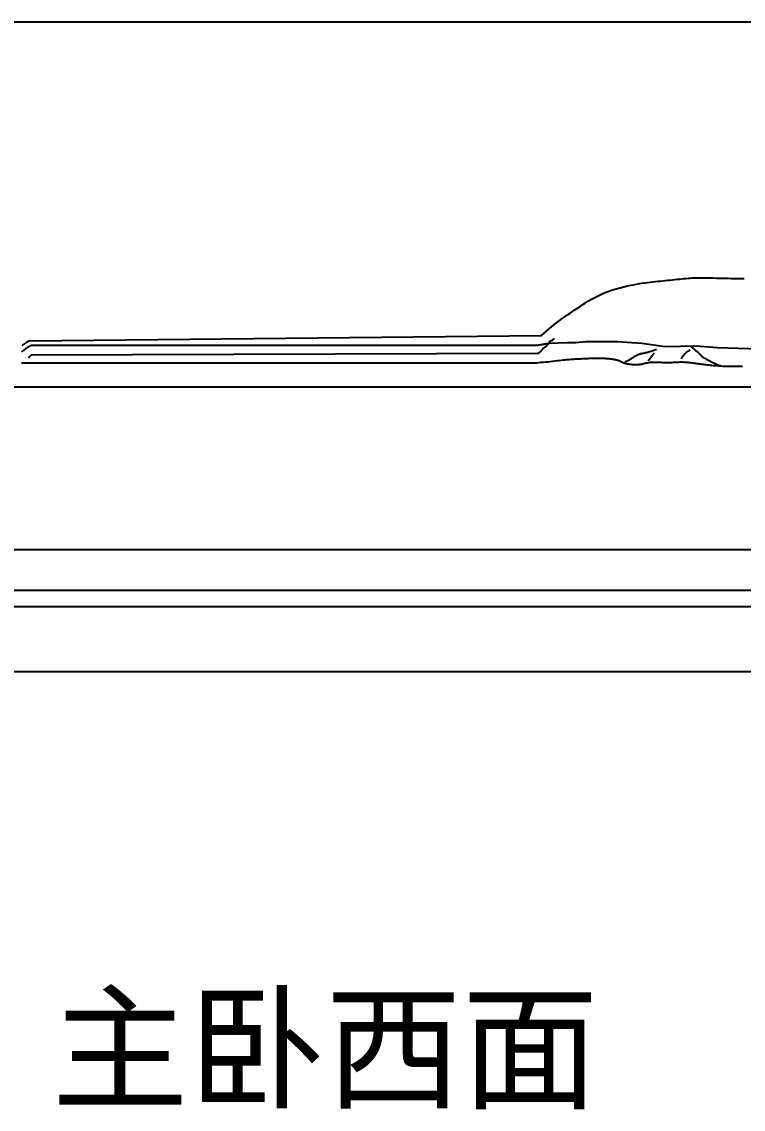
# Model space of a CAD drawing. Header units: millimetres. Extents: x -19825 to 39593, y -31971 to 32026.
# Drawn here: x -7130 to -6411, y -11793 to -10709 of the extents above; entities that cross this region are included whole.
import ezdxf

# ---------------------------------------------------------------- set-up
doc = ezdxf.new("R2010")
doc.units = ezdxf.units.MM
for name, color, linetype in [('blocks', 253, 'Continuous'), ('dim', 7, 'Continuous'), ('wall', 7, 'Continuous')]:
    doc.layers.add(name, color=color, linetype=linetype)
doc.styles.get("Standard").update_dxf_attribs({"font": 'Heiti SC.ttf'})

# ---------------------------------------------------------------- blocks, each defined once
blk = doc.blocks.new('A$C08310152')
at = {"ltscale": 0.4, "transparency": 33554687}
for p, q in [((555, 720), (2555, 720)), ((2010.4, 433.8), (2013.1, 434)), ((2013.1, 434), (2015.7, 434.3)), ((2015.7, 434.3), (2018.4, 434.6)), ((2018.4, 434.6), (2020.9, 434.9)), ((2020.9, 434.9), (2023.4, 435.2)), ((2023.4, 435.2), (2025.9, 435.4)), ((2025.9, 435.4), (2028.3, 435.6)), ((2028.3, 435.6), (2030.6, 435.8)), ((2030.6, 435.8), (2032.8, 436)), ((2032.8, 436), (2035, 436.1)), ((2035, 436.1), (2037.1, 436.2)), ((2037.1, 436.2), (2039.3, 436.3)), ((2039.3, 436.3), (2041.6, 436.3)), ((2041.6, 436.3), (2043.9, 436.3)), ((2043.9, 436.3), (2046.4, 436.3)), ((2046.4, 436.3), (2049.1, 436.3)), ((2049.1, 436.3), (2052, 436.2)), ((2052, 436.2), (2055.2, 436.1)), ((2055.2, 436.1), (2058.7, 436.1)), ((2058.7, 436.1), (2062.4, 436)), ((2062.4, 436), (2066.2, 435.9)), ((2066.2, 435.9), (2070.2, 435.8)), ((2070.2, 435.8), (2074.2, 435.7)), ((2074.2, 435.7), (2078.2, 435.6)), ((2078.2, 435.6), (2082.1, 435.5)), ((2082.1, 435.5), (2085.9, 435.4)), ((2085.9, 435.4), (2089.4, 435.4)), ((2089.4, 435.4), (2092.6, 435.4)), ((1942.5, 421.3), (1946.7, 422.8)), ((1946.7, 422.8), (1950.9, 424.1)), ((1950.9, 424.1), (1955.1, 425.2)), ((1955.1, 425.2), (1959.3, 426.3)), ((1959.3, 426.3), (1963.4, 427.3)), ((1963.4, 427.3), (1967.5, 428.2)), ((1967.5, 428.2), (1971.4, 429)), ((1971.4, 429), (1975.1, 429.7)), ((1975.1, 429.7), (1978.7, 430.3)), ((1978.7, 430.3), (1982.1, 430.8)), ((1982.1, 430.8), (1985.3, 431.2)), ((1985.3, 431.2), (1988.4, 431.6)), ((1988.4, 431.6), (1991.3, 431.9)), ((1991.3, 431.9), (1994.2, 432.2)), ((1994.2, 432.2), (1997, 432.5)), ((1997, 432.5), (1999.7, 432.7)), ((1999.7, 432.7), (2002.4, 433)), ((2002.4, 433), (2005.1, 433.2)), ((2005.1, 433.2), (2007.8, 433.5)), ((2007.8, 433.5), (2010.4, 433.8)), ((1916.9, 408.6), (1920.2, 410.7)), ((1920.2, 410.7), (1923.5, 412.6)), ((1923.5, 412.6), (1927, 414.6)), ((1927, 414.6), (1930.7, 416.4)), ((1930.7, 416.4), (1934.5, 418.2)), ((1934.5, 418.2), (1938.4, 419.8)), ((1938.4, 419.8), (1942.5, 421.3)), ((1899.7, 397), (1902.3, 398.8)), ((1902.3, 398.8), (1905.1, 400.7)), ((1905.1, 400.7), (1907.9, 402.6)), ((1907.9, 402.6), (1910.8, 404.6)), ((1910.8, 404.6), (1913.8, 406.6)), ((1913.8, 406.6), (1916.9, 408.6)), ((1883.7, 385.5), (1887.7, 388.5)), ((1887.7, 388.5), (1891.1, 391.1)), ((1891.1, 391.1), (1894.2, 393.2)), ((1894.2, 393.2), (1897, 395.2)), ((1897, 395.2), (1899.7, 397)), ((1867.9, 372.5), (1874, 377.6)), ((1874, 377.6), (1879.2, 381.9)), ((1879.2, 381.9), (1883.7, 385.5)), ((1293.4, 362), (1292.1, 360.7)), ((1295.3, 363.5), (1293.4, 362)), ((1297.7, 364.9), (1295.3, 363.5)), ((1300.9, 366.5), (1297.7, 364.9)), ((1300.9, 366.5), (1867.9, 372.5)), ((1302.8, 361.5), (1863.3, 361.6)), ((1863.3, 361.6), (1863.9, 361.7)), ((1863.9, 361.7), (1864.5, 361.8)), ((1864.5, 361.8), (1865.1, 361.9)), ((1865.1, 361.9), (1865.8, 362)), ((1865.8, 362), (1866.5, 362.1)), ((1866.5, 362.1), (1867.1, 362.2)), ((1867.1, 362.2), (1867.8, 362.3)), ((1867.8, 362.3), (1868.5, 362.4)), ((1868.5, 362.4), (1869.2, 362.6)), ((1869.2, 362.6), (1869.9, 362.7)), ((1869.9, 362.7), (1870.5, 362.8)), ((1870.5, 362.8), (1871.2, 362.9)), ((1871.2, 362.9), (1871.9, 363.1)), ((1871.9, 363.1), (1872.6, 363.2)), ((1872.6, 363.2), (1873.3, 363.3)), ((1873.3, 363.3), (1874, 363.5)), ((1875.7, 363.1), (1873.8, 361.3)), ((1874, 363.5), (1874.8, 363.6)), ((1874.8, 363.6), (1875.7, 363.7)), ((1875.7, 363.7), (1876.6, 363.8)), ((1876.6, 363.8), (1877.5, 366.4)), ((1876.6, 363.8), (1896.8, 364.7)), ((1877.5, 366.4), (1880.1, 367.2)), ((1880.1, 367.2), (1882.6, 369)), ((1896.8, 364.7), (1906, 364.7)), ((1906, 364.7), (1917, 365.6)), ((1917, 365.6), (1933.5, 365.6)), ((1933.5, 365.6), (1951.9, 365.6)), ((1951.9, 365.6), (1979.4, 363.8)), ((1979.4, 363.8), (2005.2, 360.1)), ((1292.1, 354.3), (1292.9, 355)), ((1292.9, 355), (1293.6, 355.6)), ((1293.6, 355.6), (1294.3, 356.2)), ((1294.3, 356.2), (1295, 356.7)), ((1295, 356.7), (1295.7, 357.2)), ((1295.7, 357.2), (1296.3, 357.7)), ((1296.3, 357.7), (1296.9, 358.2)), ((1296.9, 358.2), (1297.5, 358.6)), ((1297.5, 358.6), (1298, 359)), ((1298, 359), (1298.5, 359.3)), ((1298.5, 359.3), (1299, 359.6)), ((1299, 359.6), (1299.4, 359.9)), ((1299.4, 359.9), (1299.8, 360.2)), ((1299.8, 360.2), (1300.2, 360.4)), ((1300.2, 360.4), (1300.6, 360.7)), ((1300.6, 360.7), (1301, 360.9)), ((1301, 360.9), (1301.4, 361)), ((1302.5, 350.6), (1301, 349)), ((1301.4, 361), (1301.8, 361.2)), ((1301.8, 361.2), (1302.3, 361.4)), ((1302.3, 361.4), (1302.8, 361.5)), ((1864.1, 352.2), (1302.5, 350.6)), ((1865.6, 353.6), (1864.1, 352.2)), ((1867.2, 355.1), (1865.6, 353.6)), ((1868.7, 356.6), (1867.2, 355.1)), ((1870.4, 358.1), (1868.7, 356.6)), ((1872.1, 359.7), (1870.4, 358.1)), ((1873.8, 361.3), (1872.1, 359.7)), ((1971.6, 349.4), (1972.3, 349.8)), ((1972.3, 349.8), (1972.9, 350.2)), ((1972.9, 350.2), (1973.5, 350.6)), ((1973.5, 350.6), (1974.1, 350.9)), ((1974.1, 350.9), (1974.7, 351.2)), ((1974.7, 351.2), (1975.2, 351.4)), ((1975.2, 351.4), (1975.8, 351.7)), ((1975.8, 351.7), (1976.4, 351.8)), ((1976.4, 351.8), (1976.9, 352)), ((1976.9, 352), (1977.5, 352.1)), ((1977.5, 352.1), (1978.1, 352.3)), ((1978.1, 352.3), (1978.8, 352.4)), ((1978.8, 352.4), (1979.4, 352.5)), ((1979.4, 352.5), (1980.1, 352.6)), ((1980.1, 352.6), (1980.9, 352.7)), ((1980.9, 352.7), (1981.6, 352.9)), ((1981.6, 352.9), (1982.5, 353.1)), ((1982.5, 353.1), (1983.4, 353.3)), ((1983.4, 353.3), (1984.3, 353.5)), ((1984.3, 353.5), (1985.4, 353.8)), ((1985.4, 353.8), (1986.7, 354.2)), ((1986.3, 344.4), (1990.7, 350.3)), ((1986.7, 354.2), (1988.1, 354.6)), ((1988.1, 354.6), (1989.6, 355.1)), ((1989.6, 355.1), (1991.4, 355.7)), ((1990.7, 350.3), (1992.9, 353.2)), ((1991.4, 355.7), (1993.3, 356.4)), ((1993.3, 356.4), (1995.5, 357.3)), ((2005.2, 360.1), (2039.2, 361)), ((2024.7, 349.3), (2025.4, 350.3)), ((2025.4, 350.3), (2026.1, 351.2)), ((2026.1, 351.2), (2026.8, 352)), ((2026.8, 352), (2027.5, 352.7)), ((2027.5, 352.7), (2028.4, 353.5)), ((2028.4, 353.5), (2029.6, 354.3)), ((2029.6, 354.3), (2030.9, 355.3)), ((2030.9, 355.3), (2032.6, 356.5)), ((2033.7, 359.8), (2035.8, 358.3)), ((2035.8, 358.3), (2037.6, 356.8)), ((2037.6, 356.8), (2039.1, 355.5)), ((2039.1, 355.5), (2040.5, 354.4)), ((2039.2, 361), (2063, 359.2)), ((2040.5, 354.4), (2041.6, 353.3)), ((2041.6, 353.3), (2042.6, 352.4)), ((2042.6, 352.4), (2043.4, 351.6)), ((2043.4, 351.6), (2044.2, 350.8)), ((2044.2, 350.8), (2044.8, 350.2)), ((2044.8, 350.2), (2045.4, 349.6)), ((2045.4, 349.6), (2046, 349.1)), ((2063, 359.2), (2145.7, 356.4)), ((1291.6, 342.4), (1292.3, 342.2)), ((1292.3, 342.2), (1293.2, 342.1)), ((1293.2, 342.1), (1294.2, 342)), ((1294.2, 342), (1295.3, 341.9)), ((1295.3, 341.9), (1296.5, 341.9)), ((1296.5, 341.9), (1297.9, 341.9)), ((1297.9, 341.9), (1299.4, 342)), ((1299.4, 342), (1301.1, 342.1)), ((1301, 349), (1299.5, 347.3)), ((1301.1, 342.1), (1863, 342.2)), ((1863, 342.2), (1865.1, 342.4)), ((1865.1, 342.4), (1867.3, 342.6)), ((1867.3, 342.6), (1869.7, 342.8)), ((1869.7, 342.8), (1872.3, 343.1)), ((1872.3, 343.1), (1874.9, 343.3)), ((1874.9, 343.3), (1877.5, 343.6)), ((1877.5, 343.6), (1880.1, 343.9)), ((1880.1, 343.9), (1882.8, 344.2)), ((1882.8, 344.2), (1885.3, 344.5)), ((1885.3, 344.5), (1887.7, 344.7)), ((1887.7, 344.7), (1890, 345)), ((1890, 345), (1892.2, 345.2)), ((1892.2, 345.2), (1894.1, 345.4)), ((1894.1, 345.4), (1895.9, 345.6)), ((1895.9, 345.6), (1897.6, 345.7)), ((1897.6, 345.7), (1899.2, 345.8)), ((1899.2, 345.8), (1900.8, 346)), ((1900.8, 346), (1902.3, 346.1)), ((1902.3, 346.1), (1903.8, 346.2)), ((1903.8, 346.2), (1905.2, 346.3)), ((1905.2, 346.3), (1906.7, 346.4)), ((1906.7, 346.4), (1908.3, 346.4)), ((1908.3, 346.4), (1909.8, 346.5)), ((1909.8, 346.5), (1911.4, 346.6)), ((1911.4, 346.6), (1913.1, 346.7)), ((1913.1, 346.7), (1914.7, 346.8)), ((1914.7, 346.8), (1916.4, 346.9)), ((1916.4, 346.9), (1918, 346.9)), ((1918, 346.9), (1919.7, 347)), ((1919.7, 347), (1921.3, 347.1)), ((1921.3, 347.1), (1923, 347.1)), ((1923, 347.1), (1924.5, 347.2)), ((1924.5, 347.2), (1926.1, 347.2)), ((1926.1, 347.2), (1927.6, 347.2)), ((1927.6, 347.2), (1929.1, 347.2)), ((1929.1, 347.2), (1930.6, 347.2)), ((1930.6, 347.2), (1932, 347.2)), ((1932, 347.2), (1933.4, 347.2)), ((1933.4, 347.2), (1934.8, 347.2)), ((1934.8, 347.2), (1936.1, 347.2)), ((1936.1, 347.2), (1937.3, 347.1)), ((1937.3, 347.1), (1938.6, 347.1)), ((1938.6, 347.1), (1939.7, 347)), ((1939.7, 347), (1940.9, 346.9)), ((1940.9, 346.9), (1942, 346.8)), ((1942, 346.8), (1943, 346.8)), ((1943, 346.8), (1944.1, 346.6)), ((1944.1, 346.6), (1945.1, 346.5)), ((1945.1, 346.5), (1946.1, 346.4)), ((1946.1, 346.4), (1947.1, 346.2)), ((1947.1, 346.2), (1948.1, 346)), ((1948.1, 346), (1949, 345.9)), ((1949, 345.9), (1950, 345.6)), ((1950, 345.6), (1950.9, 345.4)), ((1950.9, 345.4), (1951.8, 345.2)), ((1951.8, 345.2), (1952.6, 345)), ((1952.6, 345), (1953.4, 344.7)), ((1953.4, 344.7), (1954.2, 344.5)), ((1954.2, 344.5), (1954.9, 344.2)), ((1954.9, 344.2), (1955.5, 344)), ((1955.5, 344), (1956, 343.8)), ((1956, 343.8), (1956.5, 343.5)), ((1956.5, 343.5), (1956.9, 343.3)), ((1956.9, 343.3), (1957.3, 343.1)), ((1957.3, 343.1), (1957.6, 342.9)), ((1957.6, 342.9), (1957.9, 342.7)), ((1957.9, 342.7), (1958.3, 342.5)), ((1958.3, 342.5), (1958.6, 342.3)), ((1958.6, 342.3), (1959.1, 342.1)), ((1959.1, 342.1), (1959.6, 341.9)), ((1959.6, 341.9), (1960.2, 341.8)), ((1960.2, 341.8), (1960.8, 341.6)), ((1960.6, 343.3), (1961.3, 343.6)), ((1960.8, 341.6), (1961.6, 341.4)), ((1961.3, 343.6), (1962, 343.9)), ((1961.6, 341.4), (1962.5, 341.2)), ((1962, 343.9), (1962.8, 344.2)), ((1962.5, 341.2), (1963.4, 341)), ((1962.8, 344.2), (1963.6, 344.6)), ((1963.4, 341), (1964.4, 340.9)), ((1963.6, 344.6), (1964.5, 345.1)), ((1964.4, 340.9), (1965.4, 340.7)), ((1964.5, 345.1), (1965.4, 345.5)), ((1965.4, 345.5), (1966.2, 346)), ((1965.4, 340.7), (1966.4, 340.6)), ((1966.2, 346), (1967.1, 346.5)), ((1966.4, 340.6), (1967.4, 340.4)), ((1967.1, 346.5), (1967.9, 347)), ((1967.4, 340.4), (1968.4, 340.3)), ((1967.9, 347), (1968.7, 347.5)), ((1968.4, 340.3), (1969.3, 340.2)), ((1968.7, 347.5), (1969.5, 348)), ((1969.3, 340.2), (1970.2, 340.1)), ((1969.5, 348), (1970.2, 348.5)), ((1970.2, 348.5), (1970.9, 349)), ((1970.2, 340.1), (1971.1, 340.1)), ((1970.9, 349), (1971.6, 349.4)), ((1971.1, 340.1), (1971.9, 340)), ((1971.9, 340), (1972.7, 340)), ((1972.7, 340), (1973.5, 340)), ((1973.5, 340), (1974.3, 340.1)), ((1974.3, 340.1), (1975.1, 340.1)), ((1975.1, 340.1), (1975.9, 340.2)), ((1975.9, 340.2), (1976.8, 340.4)), ((1976.8, 340.4), (1977.8, 340.5)), ((1977.8, 340.5), (1978.8, 340.7)), ((1978.8, 340.7), (1979.8, 341)), ((1979.8, 341), (1980.9, 341.2)), ((1980.9, 341.2), (1982.1, 341.5)), ((1982.1, 341.5), (1983.4, 341.7)), ((1983.4, 341.7), (1984.7, 342)), ((1984.7, 342), (1986, 342.2)), ((1986, 342.2), (1987.5, 342.4)), ((1987.5, 342.4), (1988.9, 342.6)), ((1988.9, 342.6), (1990.5, 342.7)), ((1990.5, 342.7), (1992.1, 342.7)), ((1992.1, 342.7), (1993.7, 342.8)), ((1993.7, 342.8), (1995.4, 342.7)), ((1995.4, 342.7), (1997.1, 342.7)), ((1997.1, 342.7), (1998.8, 342.6)), ((1998.8, 342.6), (2000.5, 342.6)), ((2000.5, 342.6), (2002.3, 342.5)), ((2002.3, 342.5), (2004, 342.4)), ((2004, 342.4), (2005.8, 342.4)), ((2005.8, 342.4), (2007.5, 342.4)), ((2007.5, 342.4), (2009.1, 342.4)), ((2009.1, 342.4), (2010.8, 342.4)), ((2010.8, 342.4), (2012.4, 342.5)), ((2012.4, 342.5), (2014, 342.6)), ((2014, 342.6), (2015.6, 342.7)), ((2015.6, 342.7), (2017.2, 342.8)), ((2017.2, 342.8), (2018.7, 342.9)), ((2018.7, 342.9), (2020.3, 342.9)), ((2020.3, 342.9), (2021.8, 343)), ((2021.8, 343), (2023.2, 343)), ((2023.1, 346.6), (2024, 348.1)), ((2023.2, 343), (2024.7, 343)), ((2024, 348.1), (2024.7, 349.3)), ((2024.7, 343), (2026.1, 342.9)), ((2026.1, 342.9), (2027.6, 342.8)), ((2027.6, 342.8), (2029, 342.7)), ((2029, 342.7), (2030.4, 342.6)), ((2030.4, 342.6), (2031.8, 342.5)), ((2031.8, 342.5), (2033.2, 342.3)), ((2033.2, 342.3), (2034.6, 342.1)), ((2034.6, 342.1), (2035.9, 341.9)), ((2035.9, 341.9), (2037.3, 341.8)), ((2037.3, 341.8), (2038.7, 341.6)), ((2038.7, 341.6), (2040.1, 341.4)), ((2040.1, 341.4), (2041.5, 341.2)), ((2041.5, 341.2), (2042.9, 341)), ((2042.9, 341), (2044.3, 340.8)), ((2044.3, 340.8), (2045.7, 340.7)), ((2045.7, 340.7), (2047.2, 340.5)), ((2046, 349.1), (2046.5, 348.7)), ((2046.5, 348.7), (2047, 348.3)), ((2047, 348.3), (2047.5, 348)), ((2047.2, 340.5), (2048.7, 340.3)), ((2047.5, 348), (2048, 347.7)), ((2048, 347.7), (2048.5, 347.4)), ((2048.5, 347.4), (2048.9, 347.2)), ((2048.7, 340.3), (2050.2, 340.1)), ((2048.9, 347.2), (2049.3, 347)), ((2049.3, 347), (2049.8, 346.7)), ((2049.8, 346.7), (2050.2, 346.5)), ((2050.2, 346.5), (2050.6, 346.3)), ((2050.2, 340.1), (2051.7, 339.9)), ((2050.6, 346.3), (2051, 346.1)), ((2051, 346.1), (2051.4, 345.9)), ((2051.4, 345.9), (2051.8, 345.7)), ((2051.7, 339.9), (2053.3, 339.7)), ((2051.8, 345.7), (2052.3, 345.4)), ((2052.3, 345.4), (2052.8, 345.1)), ((2052.8, 345.1), (2053.3, 344.8)), ((2053.3, 344.8), (2053.9, 344.5)), ((2053.3, 339.7), (2054.9, 339.6)), ((2053.9, 344.5), (2054.6, 344.2)), ((2054.6, 344.2), (2055.3, 343.8)), ((2054.9, 339.6), (2056.6, 339.4)), ((2055.3, 343.8), (2056.1, 343.3)), ((2056.1, 343.3), (2057, 342.9)), ((2056.6, 339.4), (2058.4, 339.2)), ((2057, 342.9), (2057.9, 342.4)), ((2057.9, 342.4), (2059, 341.9)), ((2058.4, 339.2), (2060.3, 339)), ((2059, 341.9), (2060.2, 341.3)), ((2060.2, 341.3), (2061.4, 340.8)), ((2060.3, 339), (2062.3, 338.9)), ((2061.4, 340.8), (2062.8, 340.2)), ((2062.3, 338.9), (2064.4, 338.7)), ((2062.8, 340.2), (2064.3, 339.6)), ((2064.3, 339.6), (2065.9, 339.1)), ((2064.4, 338.7), (2066.6, 338.6)), ((2065.9, 339.1), (2067.6, 338.5)), ((2066.6, 338.6), (2069, 338.5)), ((2069, 338.5), (2071.6, 338.4)), ((2071.6, 338.4), (2074.4, 338.3)), ((2074.4, 338.3), (2077.3, 338.2)), ((2077.3, 338.2), (2080.4, 338.2)), ((2080.4, 338.2), (2083.7, 338.2)), ((2083.7, 338.2), (2087.1, 338.2)), ((2087.1, 338.2), (2090.7, 338.2)), ((2465, 315), (645, 315)), ((555, 135), (2555, 135)), ((600, 135), (2510, 135)), ((555, 90), (2555, 90)), ((600, 72), (2510, 72))]:
    blk.add_line(p, q, dxfattribs=at)

msp = doc.modelspace()

# ---------------------------------------------------------------- linework, layer by layer
at = {"layer": 'dim', "transparency": 33554687}
msp.add_line((-9018.8, -11356.9), (8461.2, -11356.9), dxfattribs=at)

# ---------------------------------------------------------------- block references
at = {"layer": 'blocks', "color": 7, "transparency": 33554687, "xscale": 0.8999999999999996, "yscale": 0.8999999999999996, "zscale": 0.8999999999999996}
msp.add_blockref('A$C08310152', (-8293.3, -11356.9), dxfattribs=at)

# ---------------------------------------------------------------- texts
at = {"layer": 'wall', "transparency": 33554687, "insert": (-7100.7, -11682.6), "char_height": 100, "attachment_point": 1}
msp.add_mtext_dynamic_manual_height_columns('主卧西面', width=1210.532, gutter_width=500, heights=[0], dxfattribs=at)

doc.saveas('drawing.dxf')
